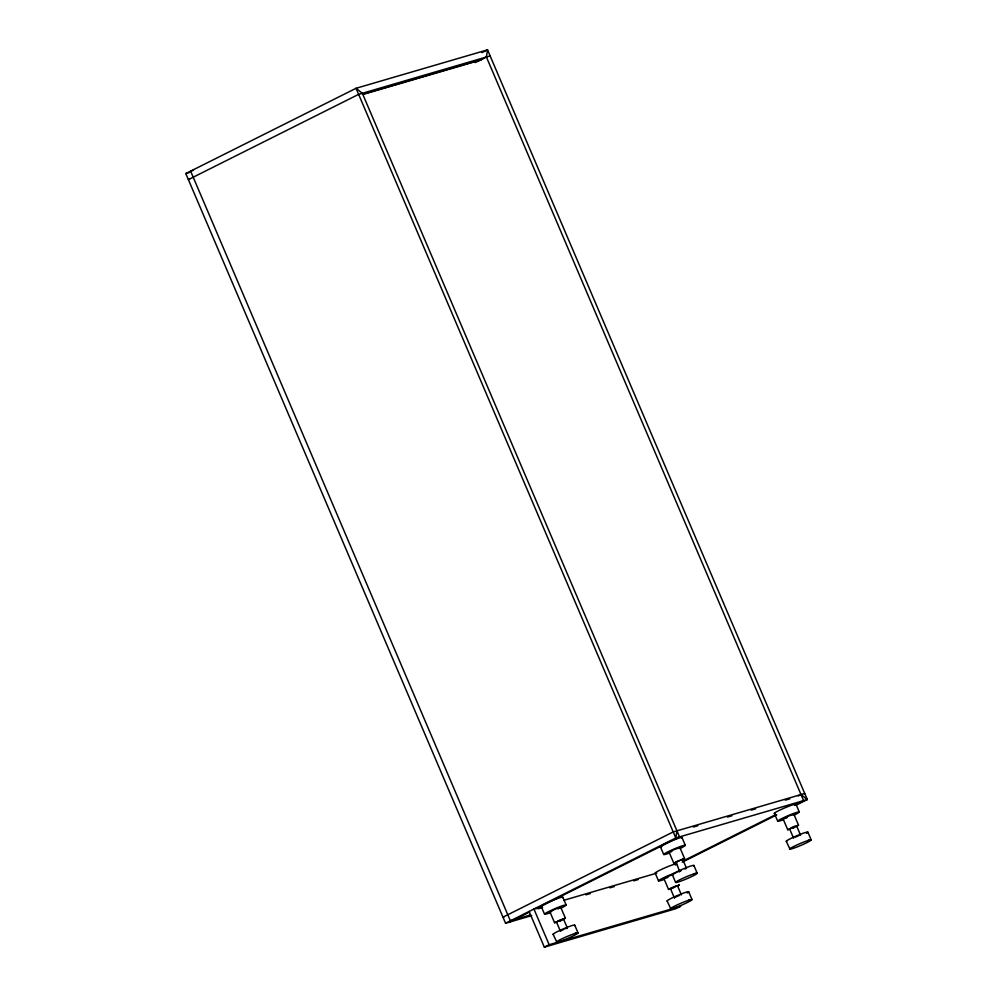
<?xml version="1.0" encoding="UTF-8"?>
<svg xmlns="http://www.w3.org/2000/svg" width="997" height="997" viewBox="0 0 997 997"><rect width="100%" height="100%" fill="white"/><g stroke="black" fill="none" stroke-linecap="round" stroke-linejoin="round"><path stroke-width="1.5" d="M795.257 804.816L803.594 800.628L486.411 57.003L487.545 49.85L356.041 88.297L185.791 173.553L505.566 923.247L531.713 915.595M676.951 830.837L675.804 837.991L505.566 923.247M557.298 922.051L554.569 922.724L549.933 911.881L555.304 909.065L560.75 907.307L565.374 918.15L562.694 919.757M560.75 907.307L560.04 907.881M554.569 922.724L565.374 918.15M560.414 931.21L556.451 921.926L559.953 920.094L563.479 918.96L567.443 928.232M676.464 862.368L673.735 863.053L669.112 852.211L673.087 849.992L679.917 847.637L684.54 858.479L682.982 859.526M679.917 847.637L679.206 848.21M673.735 863.053L684.54 858.479M679.58 871.528L676.091 861.882L682.658 859.277L686.048 867.228M672.576 888.227L668.538 889.399L663.915 878.556L671.99 874.668M668.538 889.399L679.356 884.838L677.798 885.884M674.396 897.886L670.433 888.601L673.922 886.769L677.462 885.635L681.425 894.907M790.447 829.043L787.717 829.728L783.094 818.886L788.465 816.069L793.899 814.312L798.522 825.155L795.855 826.762M793.899 814.312L793.188 814.885M787.717 829.728L798.522 825.155M793.562 838.203L789.612 828.931L791.344 827.884M794.858 826.401L796.167 826.326M674.508 897.749L675.405 897.2M560.875 930.837L562.146 930.164M481.987 52.629L487.545 49.85L807.321 799.544L796.204 805.115M475.295 62.574L486.411 57.003M509.293 922.15L529.407 912.081M536.349 908.603L679.53 836.907L362.347 93.282L356.041 88.297L675.804 837.991L807.321 799.544L801.002 794.559L798.223 795.955M558.071 908.915L559.192 908.354M682.658 861.196L775.791 814.561M682.21 862.193L776.738 814.861M680.602 870.855L681.325 870.493M544.337 947.15L549.16 944.732L680.677 906.285L675.854 908.703L544.337 947.15L529.108 911.445M561.747 919.994L559.99 920.792M795.307 837.168L797.052 836.371M676.128 896.839L677.885 896.054M560.002 920.979L561.398 920.368M791.693 827.522L794.484 826.339M794.048 827.398L792.229 828.158M793.151 827.971L794.547 827.36M562.993 929.765L563.903 929.378M674.882 887.068L673.062 887.841M785.823 818.201L787.132 817.702M666.644 877.871L667.953 877.372M797.961 836.009L798.821 835.685M678.795 895.68L679.642 895.356M670.719 851.912L671.841 851.525M684.839 868.998L686.484 868.524M672.215 888.165L670.557 888.639M565.66 928.681L566.957 928.257M694.498 873.708L695.744 873.335A11.752 1.009 -23.1 0 1 690.622 877.061A11.752 1.009 -23.1 0 1 676.003 882.519L675.63 882.407A11.752 1.009 -23.1 0 1 682.309 878.556A11.752 1.009 -23.1 0 1 694.136 873.796M808.48 840.384L809.726 840.022A11.752 1.009 -23.1 0 1 804.604 843.736A11.752 1.009 -23.1 0 1 789.985 849.195L786.272 841.294M575.319 933.379L576.578 933.018L574.845 933.516M689.301 900.054L690.56 899.693A11.752 1.009 -23.1 0 1 685.438 903.419A11.752 1.009 -23.1 0 1 670.819 908.865L667.093 900.964M490.138 55.919L358.621 94.366L188.383 179.622L189.48 179.298M362.472 94.254L482.573 59.135M363.731 94.229L480.878 59.982M193.094 170.412L190.614 171.135L510.389 920.829L530.554 914.934M185.791 173.553L189.517 172.456M804.729 793.475L673.224 831.922L502.974 917.178L504.071 916.854M693.376 827.036L697.825 825.74M727.486 817.066L731.923 815.77M751.202 810.125L755.651 808.829M785.312 800.155L789.761 798.859M784.689 818.587L783.094 818.886M676.664 862.056L675.63 862.255M541.408 906.846L533.931 909.04L549.16 944.732M563.828 900.291L656.487 873.21M538.081 908.828L542.567 907.519M585.9 894.845L590.386 893.536M609.815 887.853L614.302 886.545M633.731 880.862L638.217 879.553M551.54 911.582L549.933 911.881M665.522 878.27L663.915 878.556M694.012 873.846L695.744 873.335M807.994 840.521L809.726 840.022M688.827 900.204L690.56 899.693M553.111 934.289L556.825 942.202A11.752 1.009 -23.1 0 0 571.455 936.731A11.752 1.009 -23.1 0 0 576.627 932.993M795.98 804.243L799.307 812.032M807.882 832.146L811.209 839.935M796.628 825.952L800.591 835.237M774.357 813.378L777.685 821.167M681.998 837.555L685.325 845.344M693.912 865.471L697.227 873.26M688.715 891.829L692.043 899.618M660.375 846.702L663.703 854.491M672.29 874.618L675.605 882.407M655.191 873.06L658.506 880.85M562.831 897.238L566.146 905.027M574.733 925.141L578.061 932.93M541.209 906.385L544.536 914.162M783.131 819.808A11.752 1.009 -23.1 0 1 780.177 819.422A11.752 1.009 -23.1 0 1 796.753 812.405A11.752 1.009 -23.1 0 1 793.936 815.234M774.719 813.515A11.752 1.009 -23.1 0 1 786.571 807.134A11.752 1.009 -23.1 0 1 794.547 805.389M789.624 849.07A11.752 1.009 -23.1 0 1 796.291 845.244A11.752 1.009 -23.1 0 1 808.118 840.483M786.633 841.418A11.752 1.009 -23.1 0 1 798.472 835.05A11.752 1.009 -23.1 0 1 806.448 833.305M669.149 853.133A11.752 1.009 -23.1 0 1 666.195 852.747A11.752 1.009 -23.1 0 1 682.771 845.718A11.752 1.009 -23.1 0 1 679.954 848.559M661.834 846.64A11.752 1.009 -23.1 0 1 669.76 841.655A11.752 1.009 -23.1 0 1 681.636 837.991M673.735 874.543A11.752 1.009 -23.1 0 1 681.674 869.571A11.752 1.009 -23.1 0 1 693.551 865.907M549.983 912.803A11.752 1.009 -23.1 0 1 547.017 912.417A11.752 1.009 -23.1 0 1 563.604 905.401A11.752 1.009 -23.1 0 1 560.788 908.23M541.57 906.51A11.752 1.009 -23.1 0 1 552.014 900.715A11.752 1.009 -23.1 0 1 562.47 897.674M556.476 942.065A11.752 1.009 -23.1 0 1 563.143 938.239A11.752 1.009 -23.1 0 1 574.97 933.479M553.485 934.426A11.752 1.009 -23.1 0 1 563.916 928.631A11.752 1.009 -23.1 0 1 574.372 925.577M663.965 879.491A11.752 1.009 -23.1 0 1 660.712 879.254A11.752 1.009 -23.1 0 1 676.938 872.275M678.683 871.764A11.752 1.009 -23.1 0 1 679.767 871.577M676.452 864.349A11.752 1.009 -23.1 0 1 675.38 865.06M656.649 872.986A11.752 1.009 -23.1 0 1 661.846 869.234A11.752 1.009 -23.1 0 1 676.452 863.788M670.458 908.753A11.752 1.009 -23.1 0 1 677.125 904.915A11.752 1.009 -23.1 0 1 688.952 900.154M667.454 901.101A11.752 1.009 -23.1 0 1 679.306 894.72A11.752 1.009 -23.1 0 1 687.282 892.976"/></g></svg>
